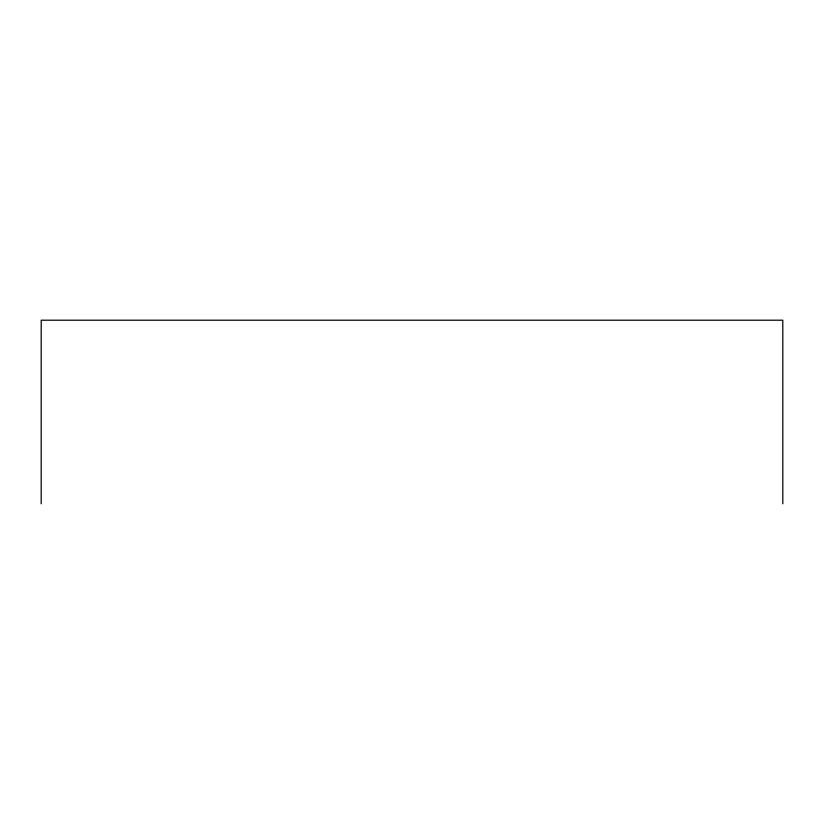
<?xml version="1.0" encoding="UTF-8"?>
<svg xmlns="http://www.w3.org/2000/svg" width="824" height="824" viewBox="0 0 824 824"><rect width="100%" height="100%" fill="white"/><g stroke="black" fill="none" stroke-linecap="round" stroke-linejoin="round"><path stroke-width="1.24" d="M782.8 503.794L782.8 320.206L41.2 320.206L41.2 503.794"/></g></svg>
